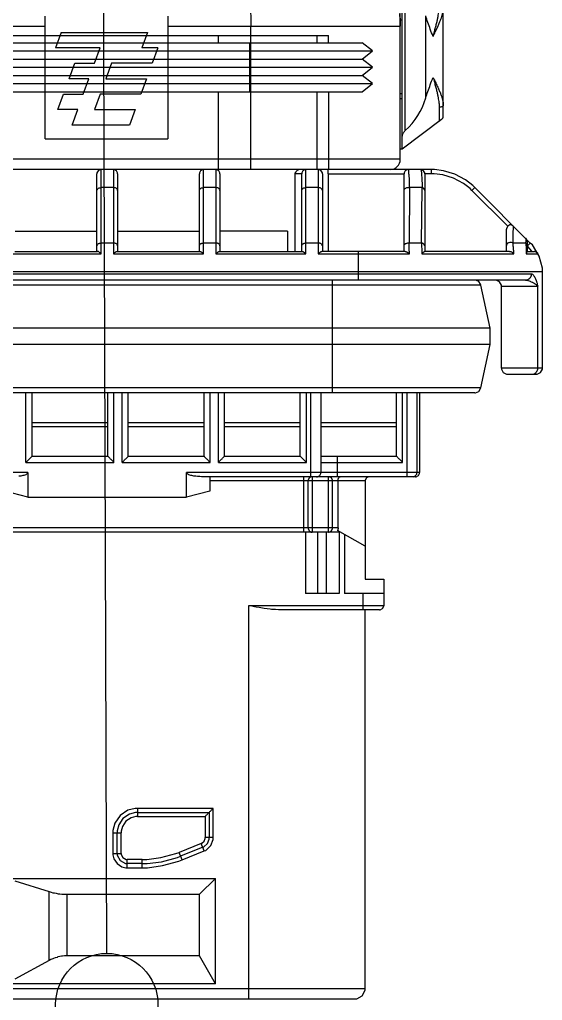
# Model space of a CAD drawing. Extents: x 69 to 1887, y 24 to 936.
# Drawn here: x 733.17 to 758.71, y 189.88 to 237.79 of the extents above; entities that cross this region are included whole.
import ezdxf

# ---------------------------------------------------------------- set-up
doc = ezdxf.new("R2010")
doc.units = 0
doc.layers.get('0').update_dxf_attribs({"linetype": 'CONTINUOUS'})
doc.layers.add('C00-00-00-BLACK', color=7, linetype='CONTINUOUS')

# ---------------------------------------------------------------- blocks, each defined once
blk = doc.blocks.new('418104880')
at = {"layer": 'C00-00-00-BLACK', "color": 7}
for points in [[(-11.802, 8.632), (-12.062, 8.492)], [(-11.712, 8.632), (-11.802, 8.632)], [(12.798, 8.632), (-11.712, 8.632)], [(-6.512, -10.568), (-6.512, 8.632)], [(-12.062, 8.492), (-12.212, 8.222)], [(-12.212, 8.222), (-12.212, 8.132)], [(12.998, 8.132), (-12.212, 8.132)], [(-12.212, 8.132), (-12.212, -10.368)], [(-4.892, 7.912), (-4.892, 2.752)], [(-4.892, 7.912), (-4.112, 6.532)], [(-4.892, 7.912), (5.788, 7.912)], [(3.228, 6.772), (4.918, 7.682)], [(3.058, 6.682), (3.148, 6.722)], [(3.148, 6.722), (3.228, 6.772)], [(3.228, 6.772), (3.228, 3.402)], [(-4.112, 6.532), (-4.112, 3.532)], [(-4.112, 6.532), (2.358, 6.532)], [(2.358, 6.532), (2.358, 3.532)], [(2.358, 6.532), (2.398, 6.532)], [(2.398, 6.532), (2.488, 6.542)], [(2.488, 6.542), (2.588, 6.552)], [(2.588, 6.552), (2.628, 6.552)], [(2.628, 6.552), (2.718, 6.572)], [(2.718, 6.572), (2.808, 6.592)], [(2.808, 6.592), (2.848, 6.612)], [(2.848, 6.612), (2.938, 6.642)], [(2.938, 6.642), (3.018, 6.672)], [(3.018, 6.672), (3.058, 6.682)], [(-4.112, 3.532), (-4.892, 2.752)], [(2.358, 3.532), (-4.112, 3.532)], [(2.448, 3.532), (2.358, 3.532)], [(2.538, 3.522), (2.448, 3.532)], [(2.618, 3.522), (2.538, 3.522)], [(2.708, 3.512), (2.618, 3.522)], [(2.798, 3.502), (2.708, 3.512)], [(2.888, 3.482), (2.798, 3.502)], [(2.798, 3.502), (2.798, 3.502)], [(2.968, 3.462), (2.888, 3.482)], [(3.058, 3.452), (2.968, 3.462)], [(3.138, 3.422), (3.058, 3.452)], [(3.228, 3.402), (3.138, 3.422)], [(4.918, 2.882), (3.228, 3.402)], [(5.788, 2.752), (-4.892, 2.752)], [(-2.302, 2.132), (-3.102, 1.912)], [(-2.262, 1.942), (-3.032, 1.732)], [(-1.562, 2.232), (-2.302, 2.132)], [(-1.552, 2.032), (-2.262, 1.942)], [(-1.312, 2.232), (-1.562, 2.232)], [(-1.312, 2.032), (-1.552, 2.032)], [(-1.312, 2.232), (-1.312, 1.832)], [(-0.582, 2.232), (-1.312, 2.232)], [(-1.312, 2.032), (-0.582, 2.032)], [(-0.582, 2.232), (-0.582, 1.832)], [(-0.512, 2.232), (-0.582, 2.232)], [(-0.492, 2.032), (-0.582, 2.032)], [(-0.312, 2.182), (-0.512, 2.232)], [(-0.232, 1.882), (-0.492, 2.032)], [(-0.092, 2.032), (-0.312, 2.182)], [(0.068, 1.802), (-0.092, 2.032)], [(-3.262, 1.852), (-4.342, 1.412)], [(-4.272, 1.232), (-3.182, 1.672)], [(-4.192, 1.042), (-3.112, 1.482)], [(-3.102, 1.912), (-3.262, 1.852)], [(-3.262, 1.852), (-3.112, 1.482)], [(-3.032, 1.732), (-3.182, 1.662)], [(-2.962, 1.542), (-3.112, 1.482)], [(-2.222, 1.742), (-2.962, 1.542)], [(-1.542, 1.832), (-2.222, 1.742)], [(-1.312, 1.832), (-1.542, 1.832)], [(-1.312, 1.832), (-0.582, 1.832)], [(-1.312, 1.832), (-1.312, 1.832)], [(-0.532, 1.832), (-0.582, 1.832)], [(-0.372, 1.742), (-0.532, 1.832)], [(-0.282, 1.582), (-0.372, 1.742)], [(-0.282, 1.532), (-0.282, 1.582)], [(-0.282, 1.532), (-0.282, 0.532)], [(0.118, 1.532), (-0.282, 1.532)], [(-0.082, 1.622), (-0.232, 1.882)], [(-0.082, 1.532), (-0.082, 1.622)], [(-0.082, 1.532), (-0.082, 0.532)], [(0.118, 1.602), (0.068, 1.802)], [(0.118, 1.532), (0.118, 1.602)], [(0.118, 0.532), (0.118, 1.532)], [(-4.662, 1.152), (-4.782, 0.862)], [(-4.412, 1.392), (-4.662, 1.152)], [(-4.502, 1.042), (-4.582, 0.832)], [(-4.322, 1.212), (-4.502, 1.042)], [(-4.342, 1.412), (-4.412, 1.392)], [(-4.342, 1.412), (-4.192, 1.042)], [(-4.222, 1.032), (-4.332, 0.932)], [(-4.272, 1.232), (-4.322, 1.212)], [(-4.192, 1.042), (-4.222, 1.032)], [(-4.192, 1.042), (-4.192, 1.042)], [(-4.782, 0.862), (-4.782, 0.762)], [(-4.782, 0.762), (-4.782, -0.668)], [(-4.782, 0.762), (-4.382, 0.762)], [(-4.582, 0.832), (-4.582, 0.762)], [(-4.582, -0.468), (-4.582, 0.762)], [(-4.332, 0.932), (-4.382, 0.812)], [(-4.382, 0.812), (-4.382, 0.762)], [(-4.382, -0.268), (-4.382, 0.762)], [(0.118, 0.532), (-0.282, 0.532)], [(-0.282, 0.452), (-0.282, 0.532)], [(-0.082, 0.432), (-0.082, 0.532)], [(0.118, 0.412), (0.118, 0.532)], [(-0.512, -0.038), (-0.342, 0.222)], [(-0.372, -0.178), (-0.162, 0.142)], [(-0.342, 0.222), (-0.282, 0.452)], [(-0.232, -0.318), (0.028, 0.062)], [(-0.162, 0.142), (-0.082, 0.432)], [(0.028, 0.062), (0.118, 0.412)], [(-4.582, -0.468), (-4.602, -0.488)], [(-4.562, -0.448), (-4.582, -0.468)], [(-1.082, -0.468), (-4.582, -0.468)], [(-4.542, -0.428), (-4.562, -0.448)], [(-4.522, -0.408), (-4.542, -0.428)], [(-4.502, -0.388), (-4.522, -0.408)], [(-4.482, -0.368), (-4.502, -0.388)], [(-4.462, -0.348), (-4.482, -0.368)], [(-4.442, -0.328), (-4.462, -0.348)], [(-4.422, -0.308), (-4.442, -0.328)], [(-4.402, -0.288), (-4.422, -0.308)], [(-4.382, -0.268), (-4.402, -0.288)], [(-1.082, -0.268), (-4.382, -0.268)], [(-1.082, -0.668), (-1.082, -0.268)], [(-1.082, -0.268), (-1.002, -0.268)], [(-1.082, -0.468), (-1.082, -0.468)], [(-1.082, -0.468), (-0.982, -0.468)], [(-1.002, -0.268), (-0.772, -0.208)], [(-0.982, -0.468), (-0.692, -0.388)], [(-0.772, -0.208), (-0.512, -0.038)], [(-0.692, -0.388), (-0.372, -0.178)], [(-0.612, -0.578), (-0.232, -0.318)], [(-4.762, -0.648), (-4.782, -0.668)], [(-4.782, -0.668), (-1.082, -0.668)], [(-4.742, -0.628), (-4.762, -0.648)], [(-4.722, -0.608), (-4.742, -0.628)], [(-4.702, -0.588), (-4.722, -0.608)], [(-4.682, -0.568), (-4.702, -0.588)], [(-4.662, -0.548), (-4.682, -0.568)], [(-4.642, -0.528), (-4.662, -0.548)], [(-4.622, -0.508), (-4.642, -0.528)], [(-4.602, -0.488), (-4.622, -0.508)], [(-1.082, -0.668), (-1.082, -0.668)], [(-1.082, -0.668), (-0.962, -0.668)], [(-0.962, -0.668), (-0.612, -0.578)], [(-13.052, -10.428), (-13.112, -10.538)], [(-13.112, -10.538), (-13.112, -10.568)], [(-12.942, -10.368), (-13.052, -10.428)], [(-12.912, -10.368), (-12.942, -10.368)], [(-12.912, -10.368), (-8.002, -10.368)], [(-12.112, -10.368), (-12.112, -11.168)], [(-8.002, -10.368), (-7.972, -10.368)], [(-7.972, -10.368), (-7.822, -10.378)], [(-7.822, -10.378), (-7.782, -10.378)], [(-7.782, -10.378), (-7.632, -10.388)], [(-7.632, -10.388), (-7.562, -10.398)], [(-7.562, -10.398), (-7.412, -10.418)], [(-7.412, -10.418), (-7.262, -10.438)], [(-7.262, -10.438), (-7.182, -10.448)], [(-7.182, -10.448), (-7.032, -10.478)], [(-7.032, -10.478), (-6.882, -10.498)], [(-6.882, -10.498), (-6.802, -10.518)], [(-6.802, -10.518), (-6.662, -10.538)], [(-6.662, -10.538), (-6.512, -10.568)], [(-13.112, -10.568), (-6.512, -10.568)], [(-13.112, -11.868), (-13.112, -10.568)], [(-13.112, -11.168), (-11.202, -11.168)], [(-11.202, -14.048), (-11.202, -11.168)], [(-10.932, -14.168), (-10.932, -11.168)], [(-10.932, -11.168), (-9.282, -11.168)], [(-10.322, -11.168), (-10.322, -14.168)], [(-9.892, -11.168), (-9.892, -14.168)], [(-9.282, -14.168), (-9.282, -11.168)], [(-12.212, -11.868), (-13.112, -11.868)], [(-12.212, -16.671), (-12.212, -11.868)], [(-12.212, -13.468), (-10.852, -14.248)], [(-10.992, -14.168), (14.648, -14.168)], [(-10.882, -14.318), (-10.872, -14.308)], [(-10.882, -14.328), (-10.882, -14.318)], [(-10.882, -14.338), (-10.882, -14.328)], [(-10.882, -14.358), (-10.882, -14.338)], [(-10.882, -14.368), (-10.882, -14.358)], [(-10.882, -14.368), (12.398, -14.368)], [(-10.882, -14.368), (-10.882, -16.671)], [(-10.872, -14.288), (-10.862, -14.278)], [(-10.872, -14.298), (-10.872, -14.288)], [(-10.872, -14.308), (-10.872, -14.298)], [(-10.862, -14.258), (-10.852, -14.248)], [(-10.862, -14.278), (-10.862, -14.258)], [(-10.552, -14.228), (-10.612, -14.338)], [(-10.612, -14.338), (-10.612, -14.368)], [(-10.612, -14.368), (-10.612, -16.671)], [(-10.442, -14.168), (-10.552, -14.228)], [(-10.412, -14.168), (-10.442, -14.168)], [(-10.412, -14.168), (-10.412, -16.87)], [(-9.612, -16.87), (-9.612, -14.168)], [(-9.572, -14.168), (-9.612, -14.168)], [(-9.462, -14.228), (-9.572, -14.168)], [(-9.412, -14.338), (-9.462, -14.228)], [(-9.412, -14.368), (-9.412, -14.338)], [(-9.412, -14.368), (-9.412, -16.671)], [(-9.412, -14.368), (-9.412, -14.368)], [(-9.212, -14.168), (-9.212, -16.87)], [(-4.612, -16.171), (-3.482, -15.87)], [(-4.612, -16.87), (-4.612, -16.171)], [(-3.482, -15.87), (-3.482, -17.07)], [(4.278, -15.87), (-3.482, -15.87)], [(4.278, -15.87), (5.398, -16.171)], [(4.278, -17.07), (4.278, -15.87)], [(-12.272, -16.812), (-12.202, -16.706)], [(-12.212, -16.671), (-4.612, -16.671)], [(-12.202, -16.706), (-12.202, -16.671)], [(-10.892, -16.761), (-10.902, -16.785)], [(-10.882, -16.705), (-10.892, -16.725)], [(-10.892, -16.725), (-10.892, -16.751)], [(-10.892, -16.751), (-10.892, -16.761)], [(-10.882, -16.671), (-10.882, -16.68)], [(-10.882, -16.68), (-10.882, -16.705)], [(-10.612, -16.671), (-10.612, -16.706)], [(-10.612, -16.706), (-10.552, -16.812)], [(-9.462, -16.812), (-9.412, -16.706)], [(-9.412, -16.706), (-9.412, -16.671)], [(-14.802, -16.929), (-14.862, -17.034)], [(-14.862, -17.034), (-14.862, -17.07)], [(-14.862, -17.07), (-3.482, -17.07)], [(-14.862, -20.972), (-14.862, -17.07)], [(-14.692, -16.87), (-14.802, -16.929)], [(-14.722, -17.01), (-14.732, -17.039)], [(-14.732, -17.039), (-14.732, -17.07)], [(-14.732, -20.972), (-14.732, -17.07)], [(-14.702, -16.965), (-14.722, -16.994)], [(-14.722, -16.994), (-14.722, -17.01)], [(-14.682, -16.942), (-14.702, -16.965)], [(-14.662, -16.87), (-14.692, -16.87)], [(-14.652, -16.909), (-14.682, -16.93)], [(-14.682, -16.93), (-14.682, -16.942)], [(-14.662, -16.87), (-4.232, -16.87)], [(-14.632, -16.892), (-14.652, -16.909)], [(-14.612, -16.884), (-14.632, -16.892)], [(-14.582, -16.875), (-14.612, -16.884)], [(-14.552, -16.87), (-14.582, -16.875)], [(-14.542, -16.87), (-14.552, -16.87)], [(-14.242, -20.972), (-14.242, -16.87)], [(-12.412, -16.87), (-12.372, -16.87)], [(-12.372, -16.87), (-12.272, -16.812)], [(-10.962, -16.867), (-10.982, -16.87)], [(-10.942, -16.856), (-10.962, -16.867)], [(-10.932, -16.839), (-10.942, -16.856)], [(-10.922, -16.82), (-10.932, -16.839)], [(-10.912, -16.816), (-10.922, -16.82)], [(-10.902, -16.794), (-10.912, -16.816)], [(-10.902, -16.785), (-10.902, -16.794)], [(-10.832, -17.871), (-10.832, -16.87)], [(-10.552, -16.812), (-10.442, -16.87)], [(-10.442, -16.87), (-10.412, -16.87)], [(-9.982, -16.929), (-10.032, -17.034)], [(-10.032, -17.034), (-10.032, -17.07)], [(-10.032, -20.972), (-10.032, -17.07)], [(-9.872, -16.87), (-9.982, -16.929)], [(-9.832, -16.87), (-9.872, -16.87)], [(-9.612, -16.87), (-9.572, -16.87)], [(-9.572, -16.87), (-9.462, -16.812)], [(-9.532, -20.972), (-9.532, -16.87)], [(-4.232, -16.87), (-4.212, -16.87)], [(-4.212, -16.87), (-4.132, -16.873)], [(-4.132, -16.873), (-4.112, -16.873)], [(-4.112, -16.873), (-4.032, -16.878)], [(-4.032, -16.878), (-4.012, -16.879)], [(-4.012, -16.879), (-3.932, -16.888)], [(-3.932, -16.888), (-3.912, -16.889)], [(-3.912, -16.889), (-3.832, -16.902)], [(-3.832, -16.902), (-3.782, -16.911)], [(-3.782, -16.911), (-3.732, -16.921)], [(-3.732, -16.921), (-3.682, -16.934)], [(-3.682, -16.934), (-3.642, -16.95)], [(-3.642, -16.95), (-3.592, -16.969)], [(-3.592, -16.969), (-3.572, -16.979)], [(-3.572, -16.979), (-3.542, -16.992)], [(-3.542, -16.992), (-3.532, -17.006)], [(-3.532, -17.006), (-3.512, -17.024)], [(-3.512, -17.024), (-3.492, -17.046)], [(-3.492, -17.046), (-3.482, -17.07)], [(4.278, -17.046), (4.298, -17.024)], [(4.278, -17.07), (4.278, -17.046)], [(4.278, -17.07), (11.498, -17.07)], [(4.298, -17.024), (4.308, -17.006)], [(4.308, -17.006), (4.338, -16.992)], [(4.338, -16.992), (4.358, -16.979)], [(4.358, -16.979), (4.378, -16.969)], [(4.378, -16.969), (4.428, -16.95)], [(4.428, -16.95), (4.478, -16.934)], [(4.478, -16.934), (4.518, -16.921)], [(4.518, -16.921), (4.568, -16.911)], [(4.568, -16.911), (4.618, -16.902)], [(4.618, -16.902), (4.638, -16.898)], [(4.638, -16.898), (4.718, -16.888)], [(-14.032, -17.57), (-14.032, -20.972)], [(-10.032, -17.57), (-14.032, -17.57)], [(-14.032, -17.57), (-14.002, -17.6)], [(-14.002, -17.6), (-13.972, -17.631)], [(-13.972, -17.631), (-13.942, -17.661)], [(-13.942, -17.661), (-13.912, -17.691)], [(-13.912, -17.691), (-13.882, -17.722)], [(-13.882, -17.722), (-13.852, -17.749)], [(-9.332, -17.57), (-9.332, -20.972)], [(-5.032, -17.57), (-9.332, -17.57)], [(-9.302, -17.6), (-9.332, -17.57)], [(-9.272, -17.631), (-9.302, -17.6)], [(-9.242, -17.661), (-9.272, -17.631)], [(-9.212, -17.691), (-9.242, -17.661)], [(-9.182, -17.722), (-9.212, -17.691)], [(-9.152, -17.749), (-9.182, -17.722)], [(-5.182, -17.722), (-5.212, -17.749)], [(-5.152, -17.691), (-5.182, -17.722)], [(-5.122, -17.661), (-5.152, -17.691)], [(-5.092, -17.631), (-5.122, -17.661)], [(-5.062, -17.6), (-5.092, -17.631)], [(-5.032, -17.57), (-5.062, -17.6)], [(-5.032, -17.57), (-5.032, -20.972)], [(-4.632, -17.57), (-4.632, -20.972)], [(-0.332, -17.57), (-4.632, -17.57)], [(-4.602, -17.6), (-4.632, -17.57)], [(-4.572, -17.631), (-4.602, -17.6)], [(-4.542, -17.661), (-4.572, -17.631)], [(-4.512, -17.691), (-4.542, -17.661)], [(-4.482, -17.722), (-4.512, -17.691)], [(-4.452, -17.749), (-4.482, -17.722)], [(-0.482, -17.722), (-0.512, -17.749)], [(-0.452, -17.691), (-0.482, -17.722)], [(-0.422, -17.661), (-0.452, -17.691)], [(-0.392, -17.631), (-0.422, -17.661)], [(-0.362, -17.6), (-0.392, -17.631)], [(-0.332, -17.57), (-0.362, -17.6)], [(-0.332, -17.57), (-0.332, -20.972)], [(4.368, -17.57), (0.068, -17.57)], [(0.068, -17.57), (0.068, -20.972)], [(0.098, -17.6), (0.068, -17.57)], [(0.128, -17.631), (0.098, -17.6)], [(0.158, -17.661), (0.128, -17.631)], [(0.188, -17.691), (0.158, -17.661)], [(0.218, -17.722), (0.188, -17.691)], [(0.248, -17.749), (0.218, -17.722)], [(4.218, -17.722), (4.188, -17.749)], [(4.248, -17.691), (4.218, -17.722)], [(4.278, -17.661), (4.248, -17.691)], [(4.308, -17.631), (4.278, -17.661)], [(4.338, -17.6), (4.308, -17.631)], [(4.368, -17.57), (4.338, -17.6)], [(4.368, -17.57), (4.368, -20.972)], [(-13.852, -17.749), (-13.822, -17.781)], [(-13.822, -17.781), (-13.792, -17.81)], [(-13.792, -17.81), (-13.762, -17.841)], [(-13.762, -17.841), (-13.732, -17.871)], [(-13.732, -17.871), (-13.732, -20.972)], [(-10.032, -17.871), (-13.732, -17.871)], [(-9.122, -17.781), (-9.152, -17.749)], [(-9.092, -17.81), (-9.122, -17.781)], [(-9.062, -17.841), (-9.092, -17.81)], [(-9.032, -17.871), (-9.062, -17.841)], [(-9.032, -17.871), (-9.032, -20.972)], [(-5.332, -17.871), (-9.032, -17.871)], [(-5.302, -17.841), (-5.332, -17.871)], [(-5.332, -17.871), (-5.332, -20.972)], [(-5.272, -17.81), (-5.302, -17.841)], [(-5.242, -17.781), (-5.272, -17.81)], [(-5.212, -17.749), (-5.242, -17.781)], [(-4.422, -17.781), (-4.452, -17.749)], [(-4.392, -17.81), (-4.422, -17.781)], [(-4.362, -17.841), (-4.392, -17.81)], [(-4.332, -17.871), (-4.362, -17.841)], [(-4.332, -17.871), (-4.332, -20.972)], [(-0.632, -17.871), (-4.332, -17.871)], [(-0.602, -17.841), (-0.632, -17.871)], [(-0.632, -17.871), (-0.632, -20.972)], [(-0.572, -17.81), (-0.602, -17.841)], [(-0.542, -17.781), (-0.572, -17.81)], [(-0.512, -17.749), (-0.542, -17.781)], [(0.278, -17.781), (0.248, -17.749)], [(0.308, -17.81), (0.278, -17.781)], [(0.338, -17.841), (0.308, -17.81)], [(0.368, -17.871), (0.338, -17.841)], [(4.068, -17.871), (0.368, -17.871)], [(0.368, -17.871), (0.368, -20.972)], [(4.098, -17.841), (4.068, -17.871)], [(4.068, -17.871), (4.068, -20.972)], [(4.128, -17.81), (4.098, -17.841)], [(4.158, -17.781), (4.128, -17.81)], [(4.188, -17.749), (4.158, -17.781)], [(-10.032, -19.322), (-13.732, -19.322)], [(-10.032, -19.52), (-13.732, -19.52)], [(-5.332, -19.322), (-9.032, -19.322)], [(-5.332, -19.52), (-9.032, -19.52)], [(-0.632, -19.322), (-4.332, -19.322)], [(-0.632, -19.52), (-4.332, -19.52)], [(4.068, -19.322), (0.368, -19.322)], [(4.068, -19.52), (0.368, -19.52)], [(-17.752, -21.037), (-17.842, -21.174)], [(-17.602, -20.972), (-17.752, -21.037)], [(-17.562, -20.972), (-17.602, -20.972)], [(-17.562, -20.972), (18.348, -20.972)], [(-10.612, -20.972), (-10.612, -26.471)], [(-17.852, -21.208), (-18.312, -23.321)], [(-17.842, -21.174), (-17.852, -21.208)], [(-17.852, -21.208), (18.638, -21.208)], [(-20.772, -21.959), (-20.862, -22.118)], [(-20.612, -21.872), (-20.772, -21.959)], [(-20.562, -21.872), (-20.612, -21.872)], [(-20.592, -22.015), (-20.612, -22.056)], [(-20.562, -21.976), (-20.592, -22.015)], [(-20.562, -21.87), (-19.162, -21.87)], [(-20.562, -21.87), (-20.562, -21.872)], [(-20.552, -21.96), (-20.562, -21.976)], [(-20.512, -21.929), (-20.552, -21.96)], [(-20.462, -21.898), (-20.512, -21.921)], [(-20.512, -21.921), (-20.512, -21.929)], [(-20.412, -21.881), (-20.462, -21.892)], [(-20.462, -21.892), (-20.462, -21.898)], [(-20.402, -21.877), (-20.412, -21.881)], [(-20.352, -21.872), (-20.402, -21.877)], [(-20.342, -21.87), (-20.352, -21.872)], [(-19.102, -21.872), (-19.162, -21.872)], [(-18.952, -21.959), (-19.102, -21.872)], [(-18.862, -22.118), (-18.952, -21.959)], [(-20.862, -22.118), (-20.862, -22.172)], [(-20.862, -22.172), (-18.862, -22.172)], [(-20.862, -22.172), (-20.862, -26.871)], [(-20.632, -22.124), (-20.642, -22.172)], [(-20.642, -22.172), (-20.642, -26.171)], [(-20.622, -22.078), (-20.632, -22.124)], [(-20.612, -22.056), (-20.622, -22.078)], [(-18.862, -22.172), (-18.862, -22.118)], [(-18.862, -22.172), (-18.862, -26.171)], [(-18.312, -23.321), (-18.312, -24.12)], [(-18.312, -23.321), (19.098, -23.321)], [(-18.312, -24.12), (-17.852, -26.235)], [(-18.312, -24.12), (19.098, -24.12)], [(-18.862, -26.171), (-20.642, -26.171)], [(-20.622, -26.19), (-20.642, -26.171)], [(-20.632, -26.202), (-20.642, -26.171)], [(-20.622, -26.232), (-20.632, -26.202)], [(-20.602, -26.207), (-20.622, -26.19)], [(-20.612, -26.263), (-20.622, -26.232)], [(-20.602, -26.293), (-20.612, -26.263)], [(-20.602, -26.21), (-20.602, -26.207)], [(-20.592, -26.226), (-20.602, -26.21)], [(-20.602, -26.323), (-20.602, -26.293)], [(-20.602, -26.327), (-20.602, -26.323)], [(-20.592, -26.355), (-20.602, -26.327)], [(-20.572, -26.241), (-20.592, -26.226)], [(-20.562, -26.246), (-20.572, -26.241)], [(-20.552, -26.262), (-20.562, -26.246)], [(-20.532, -26.275), (-20.552, -26.262)], [(-20.512, -26.285), (-20.532, -26.275)], [(-20.492, -26.296), (-20.512, -26.285)], [(-20.472, -26.31), (-20.492, -26.296)], [(-20.462, -26.321), (-20.472, -26.31)], [(-20.422, -26.344), (-20.462, -26.321)], [(-20.382, -26.366), (-20.422, -26.344)], [(-18.862, -26.171), (-18.862, -26.224)], [(-18.862, -26.224), (-18.772, -26.382)], [(-17.852, -26.235), (18.638, -26.235)], [(-17.852, -26.235), (-17.842, -26.269)], [(-17.842, -26.269), (-17.752, -26.404)], [(-20.582, -26.385), (-20.592, -26.355)], [(-20.572, -26.416), (-20.582, -26.385)], [(-20.562, -26.446), (-20.572, -26.416)], [(-20.552, -26.471), (-20.562, -26.446)], [(-20.552, -26.471), (-20.552, -26.479)], [(-20.552, -26.479), (-20.542, -26.517)], [(-20.542, -26.517), (-20.522, -26.554)], [(-20.522, -26.554), (-20.512, -26.591)], [(-20.512, -26.591), (-20.502, -26.606)], [(-20.502, -26.606), (-20.482, -26.642)], [(-20.482, -26.642), (-20.472, -26.653)], [(-20.472, -26.653), (-20.452, -26.684)], [(-20.452, -26.684), (-20.452, -26.691)], [(-20.452, -26.691), (-20.422, -26.722)], [(-20.422, -26.722), (-20.422, -26.723)], [(-20.422, -26.723), (-20.392, -26.75)], [(-20.392, -26.75), (-20.362, -26.765)], [(-20.362, -26.374), (-20.382, -26.366)], [(-20.322, -26.391), (-20.362, -26.374)], [(-20.362, -26.765), (-20.322, -26.772)], [(-20.282, -26.41), (-20.322, -26.391)], [(-20.322, -26.746), (-20.312, -26.7)], [(-20.322, -26.772), (-20.322, -26.746)], [(-20.322, -26.772), (21.108, -26.772)], [(-20.312, -26.7), (-20.302, -26.656)], [(-20.302, -26.656), (-20.292, -26.635)], [(-20.292, -26.635), (-20.272, -26.596)], [(-20.262, -26.42), (-20.282, -26.41)], [(-20.272, -26.596), (-20.242, -26.56)], [(-20.222, -26.436), (-20.262, -26.42)], [(-20.242, -26.56), (-20.232, -26.552)], [(-20.232, -26.552), (-20.202, -26.522)], [(-20.172, -26.45), (-20.222, -26.436)], [(-20.202, -26.522), (-20.192, -26.517)], [(-20.192, -26.517), (-20.152, -26.494)], [(-20.152, -26.456), (-20.172, -26.45)], [(-20.112, -26.465), (-20.152, -26.456)], [(-20.152, -26.494), (-20.142, -26.489)], [(-20.142, -26.489), (-20.102, -26.478)], [(-20.062, -26.471), (-20.112, -26.465)], [(-20.102, -26.478), (-20.082, -26.477)], [(-20.082, -26.477), (-20.042, -26.471)], [(-20.042, -26.471), (-20.062, -26.471)], [(-20.042, -26.471), (20.828, -26.471)], [(-18.772, -26.382), (-18.612, -26.471)], [(-18.612, -26.471), (-18.562, -26.471)], [(-17.752, -26.404), (-17.602, -26.471)], [(-17.602, -26.471), (-17.562, -26.471)], [(-11.862, -27.873), (-11.862, -26.471)], [(-20.862, -26.871), (21.648, -26.871)], [(-20.862, -26.871), (-20.862, -27.062)], [(-20.862, -27.062), (-20.702, -27.636)], [(-20.702, -27.636), (-20.372, -28.192)], [(-20.072, -27.76), (-20.652, -27.76)], [(-20.652, -27.76), (-20.642, -27.777)], [(-20.642, -27.777), (-20.512, -27.871)], [(-20.082, -27.781), (-20.092, -27.79)], [(-20.092, -27.79), (-20.092, -27.797)], [(-20.072, -27.76), (-20.082, -27.764)], [(-20.082, -27.764), (-20.082, -27.772)], [(-20.082, -27.772), (-20.082, -27.781)], [(-20.072, -27.814), (-20.072, -27.76)], [(-14.972, -27.76), (-19.462, -27.76)], [(-19.452, -27.78), (-19.462, -27.76)], [(-19.462, -27.76), (-19.462, -27.797)], [(-19.432, -27.797), (-19.452, -27.78)], [(-14.992, -27.78), (-15.002, -27.791)], [(-14.982, -27.767), (-14.992, -27.78)], [(-14.972, -27.76), (-14.982, -27.767)], [(-14.972, -27.814), (-14.972, -27.76)], [(-9.912, -27.76), (-14.362, -27.76)], [(-14.342, -27.777), (-14.362, -27.76)], [(-14.362, -27.76), (-14.362, -27.798)], [(-14.322, -27.792), (-14.342, -27.777)], [(-9.942, -27.79), (-9.952, -27.804)], [(-9.922, -27.776), (-9.942, -27.79)], [(-9.912, -27.76), (-9.922, -27.776)], [(-9.912, -31.872), (-9.912, -27.76)], [(-9.912, -27.76), (-9.912, -27.76)], [(-4.902, -27.76), (-9.302, -27.76)], [(-9.302, -27.76), (-9.302, -31.872)], [(-9.292, -27.776), (-9.302, -27.76)], [(-9.272, -27.79), (-9.292, -27.776)], [(-9.262, -27.801), (-9.272, -27.79)], [(-4.942, -27.79), (-4.952, -27.804)], [(-4.922, -27.776), (-4.942, -27.79)], [(-4.912, -27.76), (-4.922, -27.776)], [(-4.902, -27.76), (-4.912, -27.76)], [(-4.902, -31.872), (-4.902, -27.76)], [(0.088, -27.76), (-4.312, -27.76)], [(-4.312, -27.76), (-4.312, -31.872)], [(-4.292, -27.776), (-4.312, -27.76)], [(-4.272, -27.79), (-4.292, -27.776)], [(-4.262, -27.801), (-4.272, -27.79)], [(0.058, -27.79), (0.048, -27.804)], [(0.078, -27.776), (0.058, -27.79)], [(0.088, -27.76), (0.078, -27.776)], [(0.088, -31.872), (0.088, -27.76)], [(5.098, -27.76), (0.698, -27.76)], [(0.698, -27.76), (0.698, -31.872)], [(0.698, -27.76), (0.708, -27.776)], [(0.708, -27.776), (0.728, -27.79)], [(0.728, -27.79), (0.738, -27.804)], [(-20.512, -27.871), (-20.472, -27.871)], [(-20.112, -27.873), (-20.472, -27.873)], [(-20.372, -28.192), (-20.272, -28.285)], [(-20.352, -27.873), (-20.352, -27.871)], [(-20.352, -27.871), (-20.342, -27.895)], [(-20.342, -27.895), (-20.152, -28.123)], [(-20.132, -28.146), (-20.272, -28.286)], [(-20.152, -28.123), (-20.132, -28.145)], [(-20.132, -28.146), (-20.112, -28.168)], [(-20.102, -27.835), (-20.112, -27.843)], [(-20.112, -27.843), (-20.112, -27.852)], [(-20.112, -28.368), (-20.112, -27.852)], [(-20.112, -28.146), (-20.112, -28.161)], [(-20.112, -28.161), (-20.102, -28.176)], [(-20.092, -27.797), (-20.102, -27.806)], [(-20.102, -27.806), (-20.102, -27.816)], [(-20.102, -27.816), (-20.102, -27.817)], [(-20.102, -27.817), (-20.102, -27.825)], [(-20.102, -27.825), (-20.102, -27.835)], [(-20.102, -28.176), (-20.102, -28.19)], [(-20.102, -28.19), (-20.102, -28.208)], [(-20.102, -28.208), (-20.092, -28.221)], [(-20.092, -28.221), (-20.092, -28.221)], [(-20.092, -28.221), (-20.082, -28.237)], [(-20.082, -28.237), (-20.072, -28.249)], [(-20.072, -27.866), (-20.072, -27.814)], [(-20.072, -27.92), (-20.072, -27.866)], [(-20.062, -27.972), (-20.072, -27.92)], [(-20.072, -28.249), (-20.072, -28.263)], [(-20.072, -28.263), (-20.062, -28.275)], [(-20.062, -28.023), (-20.062, -27.972)], [(-20.062, -28.077), (-20.062, -28.023)], [(-20.062, -28.083), (-20.062, -28.077)], [(-20.062, -28.134), (-20.062, -28.083)], [(-20.052, -28.187), (-20.062, -28.134)], [(-20.052, -28.241), (-20.052, -28.187)], [(-20.042, -28.286), (-20.052, -28.241)], [(-19.462, -27.797), (-19.462, -27.85)], [(-19.462, -27.85), (-19.462, -27.902)], [(-19.462, -27.902), (-19.452, -27.954)], [(-19.452, -27.954), (-19.452, -28.007)], [(-19.452, -28.007), (-19.452, -28.059)], [(-19.452, -28.059), (-19.452, -28.077)], [(-19.452, -28.077), (-19.442, -28.129)], [(-19.442, -28.129), (-19.442, -28.181)], [(-19.442, -28.181), (-19.442, -28.235)], [(-19.442, -28.235), (-19.432, -28.286)], [(-19.412, -27.812), (-19.432, -27.797)], [(-19.392, -27.828), (-19.412, -27.812)], [(-19.382, -27.84), (-19.392, -27.828)], [(-19.352, -27.852), (-19.382, -27.84)], [(-19.332, -27.86), (-19.352, -27.852)], [(-19.322, -27.864), (-19.332, -27.86)], [(-19.302, -27.867), (-19.322, -27.864)], [(-19.282, -27.873), (-19.302, -27.867)], [(-19.262, -27.873), (-19.282, -27.873)], [(-19.262, -27.873), (-15.112, -27.873)], [(-19.142, -28.251), (-19.182, -28.282)], [(-19.122, -28.205), (-19.142, -28.243)], [(-19.142, -28.243), (-19.142, -28.251)], [(-19.112, -28.153), (-19.122, -28.196)], [(-19.122, -28.196), (-19.122, -28.205)], [(-19.112, -27.873), (-19.112, -28.967)], [(-19.112, -28.146), (-19.112, -28.153)], [(-15.112, -31.673), (-15.112, -27.873)], [(-15.112, -28.146), (-15.112, -28.146)], [(-15.112, -28.146), (-15.102, -28.168)], [(-15.092, -27.87), (-15.102, -27.871)], [(-15.102, -27.871), (-15.102, -27.873)], [(-15.102, -28.168), (-15.102, -28.171)], [(-15.102, -28.171), (-15.102, -28.193)], [(-15.102, -28.193), (-15.092, -28.199)], [(-15.082, -27.862), (-15.092, -27.87)], [(-15.092, -28.199), (-15.082, -28.218)], [(-15.072, -27.852), (-15.082, -27.862)], [(-15.082, -28.218), (-15.072, -28.235)], [(-15.062, -27.84), (-15.072, -27.852)], [(-15.072, -27.852), (-15.072, -27.852)], [(-15.072, -28.235), (-15.062, -28.243)], [(-15.052, -27.838), (-15.062, -27.84)], [(-15.062, -28.243), (-15.042, -28.255)], [(-15.042, -27.825), (-15.052, -27.838)], [(-15.032, -27.822), (-15.042, -27.825)], [(-15.042, -28.255), (-15.022, -28.266)], [(-15.022, -27.811), (-15.032, -27.822)], [(-15.012, -27.804), (-15.022, -27.811)], [(-15.022, -28.266), (-15.002, -28.273)], [(-15.002, -27.791), (-15.012, -27.804)], [(-14.972, -27.866), (-14.972, -27.814)], [(-14.972, -27.918), (-14.972, -27.866)], [(-14.972, -27.972), (-14.972, -27.918)], [(-14.972, -28.023), (-14.972, -27.972)], [(-14.962, -28.077), (-14.972, -28.023)], [(-14.962, -28.129), (-14.962, -28.077)], [(-14.962, -28.168), (-14.962, -28.129)], [(-14.962, -28.221), (-14.962, -28.168)], [(-14.962, -28.273), (-14.962, -28.221)], [(-14.362, -27.798), (-14.362, -27.852)], [(-14.362, -27.852), (-14.352, -27.904)], [(-14.352, -27.904), (-14.352, -27.918)], [(-14.352, -27.918), (-14.352, -27.972)], [(-14.352, -27.972), (-14.352, -28.023)], [(-14.352, -28.023), (-14.352, -28.077)], [(-14.352, -28.077), (-14.352, -28.129)], [(-14.352, -28.129), (-14.352, -28.181)], [(-14.352, -28.181), (-14.352, -28.235)], [(-14.352, -28.235), (-14.352, -28.286)], [(-14.312, -27.804), (-14.322, -27.792)], [(-14.292, -27.818), (-14.312, -27.804)], [(-14.272, -27.83), (-14.292, -27.818)], [(-14.262, -27.839), (-14.272, -27.83)], [(-14.242, -27.851), (-14.262, -27.839)], [(-14.212, -27.86), (-14.242, -27.851)], [(-14.202, -28.268), (-14.232, -28.279)], [(-14.202, -27.864), (-14.212, -27.86)], [(-14.182, -27.87), (-14.202, -27.864)], [(-14.182, -28.257), (-14.202, -28.268)], [(-14.162, -27.873), (-14.182, -27.87)], [(-14.182, -27.87), (-14.182, -27.87)], [(-14.152, -28.239), (-14.182, -28.257)], [(-14.162, -27.873), (-10.082, -27.873)], [(-14.132, -28.211), (-14.152, -28.235)], [(-14.152, -28.235), (-14.152, -28.239)], [(-14.112, -28.18), (-14.132, -28.208)], [(-14.132, -28.208), (-14.132, -28.211)], [(-14.112, -27.873), (-14.112, -31.673)], [(-14.112, -28.146), (-14.112, -28.176)], [(-14.112, -28.176), (-14.112, -28.18)], [(-10.402, -31.673), (-10.402, -27.873)], [(-10.112, -31.673), (-10.112, -27.873)], [(-10.112, -28.146), (-10.102, -28.172)], [(-10.102, -28.172), (-10.102, -28.174)], [(-10.102, -28.174), (-10.092, -28.199)], [(-10.092, -28.199), (-10.092, -28.203)], [(-10.092, -28.203), (-10.072, -28.223)], [(-10.062, -27.87), (-10.082, -27.873)], [(-10.072, -28.223), (-10.072, -28.228)], [(-10.072, -28.228), (-10.052, -28.244)], [(-10.042, -27.864), (-10.062, -27.87)], [(-10.052, -28.244), (-10.032, -28.255)], [(-10.032, -27.853), (-10.042, -27.864)], [(-10.022, -27.852), (-10.032, -27.853)], [(-10.032, -28.255), (-10.012, -28.266)], [(-10.002, -27.842), (-10.022, -27.852)], [(-10.012, -28.266), (-9.982, -28.275)], [(-9.982, -27.825), (-10.002, -27.839)], [(-10.002, -27.839), (-10.002, -27.842)], [(-9.972, -27.814), (-9.982, -27.825)], [(-9.952, -27.804), (-9.972, -27.814)], [(-9.262, -27.804), (-9.262, -27.801)], [(-9.242, -27.817), (-9.262, -27.804)], [(-9.222, -27.829), (-9.242, -27.817)], [(-9.202, -28.266), (-9.232, -28.275)], [(-9.212, -27.839), (-9.222, -27.829)], [(-9.192, -27.85), (-9.212, -27.839)], [(-9.182, -28.255), (-9.202, -28.266)], [(-9.192, -27.852), (-9.192, -27.85)], [(-9.172, -27.862), (-9.192, -27.852)], [(-9.172, -28.244), (-9.182, -28.255)], [(-9.172, -27.864), (-9.172, -27.862)], [(-9.152, -27.87), (-9.172, -27.864)], [(-9.142, -28.228), (-9.172, -28.244)], [(-9.132, -27.873), (-9.152, -27.87)], [(-9.122, -28.203), (-9.142, -28.223)], [(-9.142, -28.223), (-9.142, -28.228)], [(-5.082, -27.873), (-9.132, -27.873)], [(-9.112, -28.174), (-9.122, -28.199)], [(-9.122, -28.199), (-9.122, -28.203)], [(-9.112, -27.873), (-9.112, -31.673)], [(-9.112, -28.146), (-9.112, -28.172)], [(-9.112, -28.172), (-9.112, -28.174)], [(-8.762, -31.673), (-8.762, -27.873)], [(-8.402, -28.871), (-8.402, -27.873)], [(-5.102, -31.673), (-5.102, -27.873)], [(-5.102, -28.146), (-5.102, -28.172)], [(-5.102, -28.172), (-5.102, -28.174)], [(-5.102, -28.174), (-5.092, -28.199)], [(-5.092, -28.199), (-5.092, -28.203)], [(-5.092, -28.203), (-5.072, -28.223)], [(-5.062, -27.87), (-5.082, -27.873)], [(-5.072, -28.223), (-5.072, -28.228)], [(-5.072, -28.228), (-5.052, -28.244)], [(-5.042, -27.864), (-5.062, -27.87)], [(-5.052, -28.244), (-5.032, -28.255)], [(-5.032, -27.853), (-5.042, -27.864)], [(-5.022, -27.852), (-5.032, -27.853)], [(-5.032, -28.255), (-5.012, -28.266)], [(-5.012, -27.842), (-5.022, -27.852)], [(-5.002, -27.839), (-5.012, -27.842)], [(-5.012, -28.266), (-4.982, -28.275)], [(-4.982, -27.825), (-5.002, -27.839)], [(-4.972, -27.814), (-4.982, -27.825)], [(-4.952, -27.804), (-4.972, -27.814)], [(-4.262, -27.804), (-4.262, -27.801)], [(-4.242, -27.817), (-4.262, -27.804)], [(-4.222, -27.829), (-4.242, -27.817)], [(-4.202, -28.266), (-4.232, -28.275)], [(-4.212, -27.839), (-4.222, -27.829)], [(-4.192, -27.85), (-4.212, -27.839)], [(-4.182, -28.255), (-4.202, -28.266)], [(-4.192, -27.852), (-4.192, -27.85)], [(-4.172, -27.862), (-4.192, -27.852)], [(-4.162, -28.244), (-4.182, -28.255)], [(-4.172, -27.864), (-4.172, -27.862)], [(-4.152, -27.87), (-4.172, -27.864)], [(-4.142, -28.228), (-4.162, -28.244)], [(-4.132, -27.873), (-4.152, -27.87)], [(-4.122, -28.203), (-4.142, -28.223)], [(-4.142, -28.223), (-4.142, -28.228)], [(-0.082, -27.873), (-4.132, -27.873)], [(-4.112, -28.174), (-4.122, -28.199)], [(-4.122, -28.199), (-4.122, -28.203)], [(-4.112, -27.873), (-4.112, -31.673)], [(-4.112, -28.146), (-4.112, -28.172)], [(-4.112, -28.172), (-4.112, -28.174)], [(-0.102, -31.673), (-0.102, -27.873)], [(-0.102, -28.146), (-0.102, -28.172)], [(-0.102, -28.172), (-0.102, -28.174)], [(-0.102, -28.174), (-0.092, -28.199)], [(-0.092, -28.199), (-0.092, -28.203)], [(-0.092, -28.203), (-0.072, -28.223)], [(-0.062, -27.87), (-0.082, -27.873)], [(-0.072, -28.223), (-0.072, -28.228)], [(-0.072, -28.228), (-0.052, -28.244)], [(-0.042, -27.864), (-0.062, -27.87)], [(-0.052, -28.244), (-0.032, -28.255)], [(-0.022, -27.853), (-0.042, -27.864)], [(-0.032, -28.255), (-0.012, -28.266)], [(-0.002, -27.842), (-0.022, -27.852)], [(-0.022, -27.852), (-0.022, -27.853)], [(-0.012, -28.266), (0.018, -28.275)], [(0.018, -27.825), (-0.002, -27.839)], [(-0.002, -27.839), (-0.002, -27.842)], [(0.028, -27.814), (0.018, -27.825)], [(0.048, -27.804), (0.028, -27.814)], [(0.738, -27.804), (0.758, -27.814)], [(0.758, -27.814), (0.768, -27.825)], [(0.768, -27.825), (0.788, -27.839)], [(0.798, -28.266), (0.768, -28.275)], [(0.788, -27.839), (0.788, -27.842)], [(0.788, -27.842), (0.808, -27.852)], [(0.818, -28.255), (0.798, -28.266)], [(0.808, -27.852), (0.818, -27.853)], [(0.818, -27.853), (0.828, -27.864)], [(0.838, -28.244), (0.818, -28.255)], [(0.828, -27.864), (0.848, -27.87)], [(0.858, -28.228), (0.838, -28.244)], [(0.848, -27.87), (0.868, -27.873)], [(0.878, -28.203), (0.858, -28.223)], [(0.858, -28.223), (0.858, -28.228)], [(4.918, -27.873), (0.868, -27.873)], [(0.888, -28.174), (0.878, -28.199)], [(0.878, -28.199), (0.878, -28.203)], [(0.898, -28.146), (0.888, -28.172)], [(0.888, -28.172), (0.888, -28.174)], [(0.898, -27.873), (0.898, -31.673)], [(-20.272, -28.286), (-17.562, -30.994)], [(-20.112, -28.368), (-20.112, -28.368)], [(-20.112, -28.368), (-20.112, -28.403)], [(-20.112, -28.403), (-20.062, -28.5)], [(-20.062, -28.275), (-20.042, -28.286)], [(-20.062, -28.5), (-20.052, -28.508)], [(-20.052, -28.33), (-20.042, -28.309)], [(-20.052, -28.376), (-20.052, -28.33)], [(-20.052, -28.399), (-20.052, -28.376)], [(-20.052, -28.441), (-20.052, -28.399)], [(-20.052, -28.464), (-20.052, -28.441)], [(-20.052, -28.508), (-20.052, -28.464)], [(-20.042, -28.286), (-19.432, -28.286)], [(-20.042, -28.309), (-20.042, -28.286)], [(-19.432, -28.286), (-19.442, -28.368)], [(-19.442, -28.368), (-19.442, -28.451)], [(-19.442, -28.451), (-19.442, -28.533)], [(-19.442, -28.533), (-19.442, -28.615)], [(-19.442, -28.615), (-19.442, -28.698)], [(-19.442, -28.698), (-19.442, -28.781)], [(-19.402, -28.309), (-19.432, -28.286)], [(-19.392, -28.312), (-19.402, -28.309)], [(-19.342, -28.324), (-19.392, -28.312)], [(-19.332, -28.327), (-19.342, -28.324)], [(-19.292, -28.327), (-19.332, -28.327)], [(-19.282, -28.326), (-19.292, -28.327)], [(-19.232, -28.316), (-19.282, -28.326)], [(-19.222, -28.311), (-19.232, -28.316)], [(-19.182, -28.288), (-19.222, -28.311)], [(-19.182, -28.282), (-19.182, -28.288)], [(-15.002, -28.273), (-14.982, -28.281)], [(-14.982, -28.281), (-14.962, -28.286)], [(-14.962, -28.286), (-14.982, -30.994)], [(-14.962, -28.286), (-14.962, -28.273)], [(-14.962, -28.286), (-14.352, -28.286)], [(-14.372, -30.994), (-14.352, -28.286)], [(-14.322, -28.288), (-14.352, -28.286)], [(-14.292, -28.288), (-14.322, -28.288)], [(-14.262, -28.285), (-14.292, -28.288)], [(-14.232, -28.279), (-14.262, -28.285)], [(-9.982, -28.275), (-9.962, -28.281)], [(-9.962, -28.281), (-9.932, -28.285)], [(-9.932, -28.285), (-9.912, -28.286)], [(-9.912, -28.286), (-9.302, -28.286)], [(-9.282, -28.285), (-9.302, -28.286)], [(-9.252, -28.281), (-9.282, -28.285)], [(-9.232, -28.275), (-9.252, -28.281)], [(-4.982, -28.275), (-4.962, -28.281)], [(-4.962, -28.281), (-4.932, -28.285)], [(-4.932, -28.285), (-4.902, -28.286)], [(-4.902, -28.286), (-4.312, -28.286)], [(-4.282, -28.285), (-4.312, -28.286)], [(-4.252, -28.281), (-4.282, -28.285)], [(-4.232, -28.275), (-4.252, -28.281)], [(0.018, -28.275), (0.038, -28.281)], [(0.038, -28.281), (0.068, -28.285)], [(0.068, -28.285), (0.088, -28.286)], [(0.088, -28.286), (0.698, -28.286)], [(0.718, -28.285), (0.698, -28.286)], [(0.748, -28.281), (0.718, -28.285)], [(0.768, -28.275), (0.748, -28.281)], [(-19.442, -28.862), (-19.452, -28.944)], [(-19.452, -28.944), (-19.452, -29.027)], [(-19.452, -29.027), (-19.452, -29.11)], [(-19.452, -29.11), (-19.452, -29.109)], [(-19.452, -29.109), (-19.442, -29.117)], [(-19.442, -28.781), (-19.442, -28.862)], [(-19.442, -29.117), (-19.342, -29.167)], [(-19.342, -29.167), (-19.312, -29.167)], [(-19.312, -29.167), (-19.272, -29.167)], [(-19.272, -29.167), (-19.172, -29.109)], [(-19.172, -29.109), (-19.112, -29.001)], [(-17.422, -30.853), (-19.172, -29.11)], [(-19.112, -29.001), (-19.112, -28.967)], [(-8.402, -28.871), (-5.102, -28.871)], [(-0.102, -28.871), (-4.112, -28.871)], [(4.898, -28.871), (0.898, -28.871)], [(-17.422, -30.853), (-17.562, -30.994)], [(-17.562, -30.994), (-17.562, -30.993)], [(-17.562, -30.993), (-17.462, -31.096)], [(-17.462, -31.096), (-17.112, -31.368)], [(-17.422, -30.853), (-17.332, -30.949)], [(-17.332, -30.949), (-17.002, -31.201)], [(-15.112, -30.853), (-15.112, -30.856)], [(-15.112, -30.856), (-15.102, -30.878)], [(-15.102, -30.878), (-15.102, -30.897)], [(-15.102, -30.897), (-15.092, -30.905)], [(-15.092, -30.905), (-15.082, -30.921)], [(-15.082, -30.921), (-15.072, -30.937)], [(-15.072, -30.937), (-15.072, -30.946)], [(-15.072, -30.946), (-15.052, -30.959)], [(-15.052, -30.959), (-15.032, -30.969)], [(-15.032, -30.969), (-15.022, -30.978)], [(-15.022, -30.978), (-15.002, -30.987)], [(-15.002, -30.987), (-14.982, -30.994)], [(-14.982, -30.994), (-14.372, -30.994)], [(-14.982, -31.082), (-14.982, -30.994)], [(-14.982, -31.172), (-14.982, -31.082)], [(-14.372, -30.994), (-14.372, -31.03)], [(-14.342, -30.999), (-14.372, -30.994)], [(-14.372, -31.03), (-14.372, -31.119)], [(-14.372, -31.119), (-14.362, -31.208)], [(-14.302, -30.999), (-14.342, -30.999)], [(-14.282, -30.999), (-14.302, -30.999)], [(-14.242, -30.993), (-14.282, -30.999)], [(-14.212, -30.983), (-14.242, -30.993)], [(-14.192, -30.973), (-14.212, -30.983)], [(-14.162, -30.955), (-14.192, -30.973)], [(-14.152, -30.949), (-14.162, -30.955)], [(-14.132, -30.924), (-14.152, -30.949)], [(-14.112, -30.889), (-14.132, -30.919)], [(-14.132, -30.919), (-14.132, -30.924)], [(-14.112, -30.853), (-14.112, -30.853)], [(-14.112, -30.853), (-14.112, -30.888)], [(-14.112, -30.888), (-14.112, -30.889)], [(-10.112, -30.853), (-10.112, -30.853)], [(-10.112, -30.853), (-10.102, -30.88)], [(-10.102, -30.88), (-10.102, -30.881)], [(-10.102, -30.881), (-10.092, -30.907)], [(-10.092, -30.907), (-10.092, -30.909)], [(-10.092, -30.909), (-10.072, -30.931)], [(-10.072, -30.931), (-10.072, -30.934)], [(-10.072, -30.934), (-10.052, -30.953)], [(-10.052, -30.953), (-10.032, -30.962)], [(-10.032, -30.962), (-10.012, -30.975)], [(-10.012, -30.975), (-9.982, -30.983)], [(-9.982, -30.983), (-9.962, -30.988)], [(-9.962, -30.988), (-9.932, -30.993)], [(-9.932, -30.993), (-9.912, -30.994)], [(-9.912, -30.994), (-9.302, -30.994)], [(-9.282, -30.993), (-9.302, -30.994)], [(-9.252, -30.988), (-9.282, -30.993)], [(-9.232, -30.983), (-9.252, -30.988)], [(-9.202, -30.975), (-9.232, -30.983)], [(-9.182, -30.962), (-9.202, -30.975)], [(-9.172, -30.953), (-9.182, -30.962)], [(-9.142, -30.934), (-9.172, -30.953)], [(-9.122, -30.909), (-9.142, -30.931)], [(-9.142, -30.931), (-9.142, -30.934)], [(-9.112, -30.881), (-9.122, -30.907)], [(-9.122, -30.907), (-9.122, -30.909)], [(-9.112, -30.853), (-9.112, -30.853)], [(-9.112, -30.853), (-9.112, -30.88)], [(-9.112, -30.88), (-9.112, -30.881)], [(-5.102, -30.853), (-5.102, -30.853)], [(-5.102, -30.853), (-5.102, -30.88)], [(-5.102, -30.88), (-5.102, -30.881)], [(-5.102, -30.881), (-5.092, -30.907)], [(-5.092, -30.907), (-5.092, -30.909)], [(-5.092, -30.909), (-5.072, -30.931)], [(-5.072, -30.931), (-5.072, -30.934)], [(-5.072, -30.934), (-5.052, -30.953)], [(-5.052, -30.953), (-5.032, -30.962)], [(-5.032, -30.962), (-5.012, -30.975)], [(-5.012, -30.975), (-4.982, -30.983)], [(-4.982, -30.983), (-4.962, -30.988)], [(-4.962, -30.988), (-4.932, -30.993)], [(-4.932, -30.993), (-4.902, -30.994)], [(-4.902, -30.994), (-4.312, -30.994)], [(-4.282, -30.993), (-4.312, -30.994)], [(-4.252, -30.988), (-4.282, -30.993)], [(-4.232, -30.983), (-4.252, -30.988)], [(-4.202, -30.975), (-4.232, -30.983)], [(-4.182, -30.962), (-4.202, -30.975)], [(-4.162, -30.953), (-4.182, -30.962)], [(-4.142, -30.934), (-4.162, -30.953)], [(-4.122, -30.909), (-4.142, -30.931)], [(-4.142, -30.931), (-4.142, -30.934)], [(-4.112, -30.881), (-4.122, -30.907)], [(-4.122, -30.907), (-4.122, -30.909)], [(-4.112, -30.853), (-4.112, -30.853)], [(-4.112, -30.853), (-4.112, -30.88)], [(-4.112, -30.88), (-4.112, -30.881)], [(-0.102, -30.853), (-0.102, -30.853)], [(-0.102, -30.853), (-0.102, -30.88)], [(-0.102, -30.88), (-0.102, -30.881)], [(-0.102, -30.881), (-0.092, -30.907)], [(-0.092, -30.907), (-0.092, -30.909)], [(-0.092, -30.909), (-0.072, -30.931)], [(-0.072, -30.931), (-0.072, -30.934)], [(-0.072, -30.934), (-0.052, -30.953)], [(-0.052, -30.953), (-0.032, -30.962)], [(-0.032, -30.962), (-0.012, -30.975)], [(-0.012, -30.975), (0.018, -30.983)], [(0.018, -30.983), (0.038, -30.988)], [(0.038, -30.988), (0.068, -30.993)], [(0.068, -30.993), (0.088, -30.994)], [(0.088, -30.994), (0.698, -30.994)], [(0.718, -30.993), (0.698, -30.994)], [(0.748, -30.988), (0.718, -30.993)], [(0.768, -30.983), (0.748, -30.988)], [(0.798, -30.975), (0.768, -30.983)], [(0.818, -30.962), (0.798, -30.975)], [(0.838, -30.953), (0.818, -30.962)], [(0.858, -30.934), (0.838, -30.953)], [(0.878, -30.909), (0.858, -30.931)], [(0.858, -30.931), (0.858, -30.934)], [(0.888, -30.881), (0.878, -30.907)], [(0.878, -30.907), (0.878, -30.909)], [(0.898, -30.853), (0.888, -30.88)], [(0.888, -30.88), (0.888, -30.881)], [(0.898, -30.853), (0.898, -30.853)], [(-17.112, -31.368), (-16.592, -31.644)], [(-17.002, -31.201), (-16.512, -31.458)], [(-16.512, -31.458), (-15.992, -31.617)], [(-15.992, -31.617), (-15.582, -31.672)], [(-14.982, -31.224), (-14.982, -31.172)], [(-14.972, -31.313), (-14.982, -31.224)], [(-14.972, -31.402), (-14.972, -31.313)], [(-14.972, -31.418), (-14.972, -31.402)], [(-14.972, -31.507), (-14.972, -31.418)], [(-14.962, -31.574), (-14.972, -31.507)], [(-14.962, -31.639), (-14.962, -31.574)], [(-14.362, -31.208), (-14.362, -31.214)], [(-14.362, -31.214), (-14.362, -31.303)], [(-14.362, -31.303), (-14.362, -31.392)], [(-14.362, -31.392), (-14.362, -31.457)], [(-14.362, -31.457), (-14.352, -31.544)], [(-14.352, -31.544), (-14.352, -31.61)], [(-14.352, -31.61), (-14.342, -31.669)], [(-16.592, -31.644), (-16.032, -31.814)], [(-16.032, -31.814), (-15.592, -31.872)], [(-15.592, -31.872), (-15.442, -31.872)], [(-15.582, -31.672), (-15.442, -31.672)], [(-15.442, -31.673), (-15.112, -31.673)], [(-15.442, -31.673), (-15.442, -31.872)], [(-15.442, -31.872), (-10.402, -31.872)], [(-15.112, -31.673), (-15.112, -31.673)], [(-15.112, -31.673), (-15.112, -31.707)], [(-15.112, -31.707), (-15.052, -31.814)], [(-15.052, -31.814), (-14.942, -31.872)], [(-14.952, -31.693), (-14.962, -31.639)], [(-14.952, -31.74), (-14.952, -31.693)], [(-14.942, -31.778), (-14.952, -31.74)], [(-14.942, -31.81), (-14.942, -31.778)], [(-14.932, -31.834), (-14.942, -31.81)], [(-14.942, -31.872), (-14.912, -31.872)], [(-14.932, -31.852), (-14.932, -31.834)], [(-14.922, -31.864), (-14.932, -31.852)], [(-14.912, -31.871), (-14.922, -31.864)], [(-14.912, -31.872), (-14.912, -31.871)], [(-14.342, -31.669), (-14.342, -31.719)], [(-14.342, -31.719), (-14.342, -31.762)], [(-14.342, -31.762), (-14.332, -31.795)], [(-14.332, -31.795), (-14.332, -31.825)], [(-14.332, -31.825), (-14.322, -31.847)], [(-14.322, -31.847), (-14.322, -31.861)], [(-14.322, -31.861), (-14.312, -31.865)], [(-14.312, -31.865), (-14.312, -31.87)], [(-14.312, -31.87), (-14.312, -31.872)], [(-14.312, -31.872), (-14.272, -31.872)], [(-14.312, -31.872), (-14.312, -31.872)], [(-14.272, -31.872), (-14.162, -31.814)], [(-14.162, -31.814), (-14.112, -31.707)], [(-10.402, -31.673), (-14.112, -31.673)], [(-14.112, -31.707), (-14.112, -31.673)], [(-10.412, -35.674), (-10.412, -31.872)], [(-10.402, -31.673), (-10.402, -31.749)], [(-10.402, -31.749), (-10.402, -31.763)], [(-10.402, -31.763), (-10.402, -31.814)], [(-10.402, -31.814), (-10.402, -31.828)], [(-10.402, -31.828), (-10.402, -31.849)], [(-10.402, -31.849), (-10.402, -31.857)], [(-10.402, -31.857), (-10.402, -31.867)], [(-10.402, -31.867), (-10.402, -31.871)], [(-10.402, -31.871), (-10.402, -31.872)], [(-10.112, -31.673), (-10.112, -31.707)], [(-10.112, -31.707), (-10.052, -31.814)], [(-10.052, -31.814), (-9.942, -31.872)], [(-9.942, -31.872), (-9.912, -31.872)], [(-9.912, -31.872), (-8.972, -31.872)], [(-9.852, -31.872), (-9.852, -35.674)], [(-9.302, -31.872), (-9.272, -31.872)], [(-9.272, -31.872), (-9.162, -31.814)], [(-9.162, -31.814), (-9.112, -31.707)], [(-9.112, -31.673), (-8.762, -31.673)], [(-9.112, -31.707), (-9.112, -31.673)], [(-8.972, -31.872), (-8.942, -31.867)], [(-8.942, -31.867), (-8.912, -31.854)], [(-8.942, -31.867), (-8.942, -31.867)], [(-8.912, -31.852), (-8.882, -31.834)], [(-8.912, -31.854), (-8.912, -31.852)], [(-8.882, -31.828), (-8.862, -31.807)], [(-8.882, -31.834), (-8.882, -31.828)], [(-8.862, -31.807), (-8.842, -31.792)], [(-8.842, -31.792), (-8.822, -31.768)], [(-8.822, -31.768), (-8.812, -31.744)], [(-8.812, -31.744), (-8.792, -31.722)], [(-8.792, -31.722), (-8.772, -31.698)], [(-8.772, -31.698), (-8.762, -31.673)], [(-5.102, -31.673), (-5.112, -31.673)], [(-5.112, -31.673), (-5.112, -31.707)], [(-5.112, -31.707), (-5.052, -31.814)], [(-5.052, -31.814), (-4.942, -31.872)], [(-5.032, -31.826), (-5.032, -35.674)], [(-4.942, -31.872), (-4.902, -31.872)], [(-4.902, -31.872), (-4.312, -31.872)], [(-4.312, -31.872), (-4.272, -31.872)], [(-4.272, -31.872), (-4.162, -31.814)], [(-4.162, -31.814), (-4.112, -31.707)], [(-4.112, -31.707), (-4.112, -31.673)], [(-0.102, -31.673), (-0.102, -31.707)], [(-0.102, -31.707), (-0.052, -31.814)], [(-0.052, -31.814), (0.058, -31.872)], [(0.058, -31.872), (0.088, -31.872)], [(0.088, -31.872), (0.698, -31.872)], [(0.698, -31.872), (0.728, -31.872)], [(0.728, -31.872), (0.838, -31.814)], [(0.838, -31.814), (0.898, -31.707)], [(0.898, -31.707), (0.898, -31.673)], [(-12.062, -35.674), (-12.562, -36.074)], [(12.848, -35.674), (-12.062, -35.674)], [(-6.562, -35.674), (-6.562, -38.073)], [(-12.562, -36.074), (-12.062, -36.472)], [(13.348, -36.074), (-12.562, -36.074)], [(-12.062, -36.472), (-12.562, -36.873)], [(-12.562, -36.873), (-12.062, -37.273)], [(13.348, -36.873), (-12.562, -36.873)], [(12.848, -36.472), (-12.062, -36.472)], [(-12.062, -37.273), (-12.562, -37.673)], [(12.848, -37.273), (-12.062, -37.273)], [(-12.562, -37.673), (-12.062, -38.073)], [(13.348, -37.673), (-12.562, -37.673)], [(12.848, -38.073), (-12.062, -38.073)], [(-10.412, -38.073), (-10.412, -38.424)], [(-9.852, -38.073), (-9.852, -38.424)], [(-5.032, -38.073), (-5.032, -38.424)], [(11.198, -38.424), (-10.412, -38.424)]]:
    blk.add_lwpolyline(points, dxfattribs=at)
blk = doc.blocks.new('418105040')
at = {"color": 7, "linetype": 'Continuous'}
for p, q in [((-13.926, 15.609), (13.774, 15.609)), ((-7.126, 15.609), (-7.126, 8.609)), ((-14.426, 15.109), (-14.426, 8.059)), ((-14.426, 15.109), (14.274, 15.109)), ((-16.446, 13.169), (-14.526, 14.609)), ((-14.526, 14.609), (-14.526, 5.609)), ((-14.526, 14.609), (-14.426, 14.609)), ((-3.076, 8.109), (-3.076, 14.109)), ((2.924, 14.109), (-3.076, 14.109)), ((2.924, 14.109), (2.924, 8.109)), ((-14.673, 13.7), (-14.673, 6.519)), ((-1.477, 12.684), (-1.202, 13.439)), ((-1.202, 13.439), (1.608, 13.439)), ((1.608, 13.439), (1.333, 12.684)), ((-16.526, 13.009), (-16.526, 5.809)), ((-16.326, 12.568), (-16.326, 13.259)), ((0.513, 12.684), (-1.477, 12.684)), ((0.238, 11.929), (0.513, 12.684)), ((1.333, 12.684), (2.303, 12.684)), ((2.303, 12.684), (2.028, 11.929)), ((-15.673, 12.111), (-15.673, 8.108)), ((-14.526, 12.159), (-14.426, 12.159)), ((-14.526, 11.909), (-14.426, 11.909)), ((-2.027, 11.174), (-1.752, 11.929)), ((-1.752, 11.929), (0.238, 11.929)), ((1.058, 11.929), (0.783, 11.174)), ((2.028, 11.929), (1.058, 11.929)), ((-0.037, 11.174), (-2.027, 11.174)), ((-0.312, 10.419), (-0.037, 11.174)), ((0.783, 11.174), (1.753, 11.174)), ((1.753, 11.174), (1.478, 10.419)), ((-2.576, 9.664), (-2.302, 10.419)), ((-2.302, 10.419), (-0.312, 10.419)), ((0.518, 10.419), (0.238, 9.666)), ((1.478, 10.419), (0.518, 10.419)), ((-2.576, 9.664), (-1.807, 9.664)), ((-2.082, 8.909), (-1.807, 9.664)), ((0.238, 9.666), (2.424, 9.666)), ((2.148, 8.909), (2.424, 9.666)), ((2.148, 8.909), (-2.082, 8.909)), ((-14.526, 8.309), (-14.421, 8.309)), ((-3.076, 8.609), (-7.126, 8.609)), ((12.774, 8.609), (2.924, 8.609))]:
    blk.add_line(p, q, dxfattribs=at)
for centre, radius, start, end in [((-13.926, 15.109), 0.5, 90, 180), ((-16.326, 13.009), 0.2, 126.8699, 180), ((-6.349, 8.61), 8.077, 180.0012, 182.1299), ((-5.803, 8.611), 8.623, 182.002, 183.6598), ((-5.814, 8.611), 8.612, 182.0063, 183.9246)]:
    blk.add_arc(centre, radius, start, end, dxfattribs=at)
blk.add_ellipse((-12.319, 11.109), major_axis=(0.056, -3.5), ratio=1, start_param=-2.420228, end_param=-1.877238, dxfattribs=at)
for points, start_tangent, end_tangent in [([(-14.526, 13.982), (-14.531, 13.934), (-14.544, 13.887), (-14.564, 13.839), (-14.593, 13.791), (-14.629, 13.745), (-14.673, 13.7)], (0, -1), (-0.740148, -0.672444)), ([(-16.526, 12.484), (-16.511, 12.516), (-16.468, 12.543), (-16.403, 12.561), (-16.326, 12.568)], (0, 1), (1, 0)), ([(-16.026, 11.109), (-16.138, 11.332), (-16.235, 11.533), (-16.316, 11.713), (-16.384, 11.876), (-16.438, 12.024), (-16.478, 12.159), (-16.506, 12.279), (-16.521, 12.387), (-16.526, 12.484)], (-0.448973, 0.893545), (0.000017, 1)), ([(-16.026, 11.109), (-16.093, 11.346), (-16.151, 11.558), (-16.2, 11.749), (-16.241, 11.923), (-16.273, 12.08), (-16.297, 12.222), (-16.314, 12.35), (-16.323, 12.465), (-16.326, 12.568)], (-0.273462, 0.961883), (0.000021, 1)), ([(-15.673, 12.111), (-15.774, 11.798), (-15.894, 11.464), (-16.026, 11.109)], (-0.286239, -0.958158), (-0.353553, -0.935414)), ([(-16.026, 9.109), (-16.137, 8.887), (-16.234, 8.687), (-16.316, 8.507), (-16.383, 8.344), (-16.437, 8.196), (-16.478, 8.061), (-16.505, 7.94), (-16.521, 7.832), (-16.526, 7.735)], (-0.448974, -0.893545), (-0.000074, -1)), ([(-16.026, 9.109), (-16.093, 8.874), (-16.151, 8.662), (-16.2, 8.471), (-16.241, 8.298), (-16.273, 8.14), (-16.297, 7.998), (-16.314, 7.869), (-16.323, 7.754), (-16.326, 7.651)], (-0.273462, -0.961883), (0.000016, -1)), ([(-16.026, 9.109), (-15.894, 8.755), (-15.774, 8.421), (-15.673, 8.108)], (0.353553, -0.935414), (0.286239, -0.958158)), ([(-13.126, 8.61), (-13.445, 8.61), (-13.868, 8.609), (-14.177, 8.608), (-14.364, 8.609), (-14.426, 8.609)], (-0.999998, 0.001787), (-0.999917, 0.012864)), ([(-11.31, 2.109), (-12.604, 3.459), (-13.14, 4.225), (-13.591, 5.039), (-13.95, 5.895), (-14.212, 6.782), (-14.372, 7.69), (-14.426, 8.609)], (-0.76138, 0.648306), (0, 1)), ([(-7.126, 8.609), (-8.08, 8.611), (-9.019, 8.611), (-9.926, 8.609), (-10.783, 8.61), (-11.574, 8.611), (-12.288, 8.609), (-12.915, 8.609), (-13.126, 8.61)], (-1, -0.000092), (-0.999998, 0.001787)), ([(-5.527, 2.113), (-5.866, 2.749), (-6.176, 3.451), (-6.45, 4.212), (-6.684, 5.023), (-6.872, 5.878), (-7.011, 6.767), (-7.126, 8.609)], (-0.505732, 0.86269), (0.000049, 1))]:
    blk.add_spline(points, degree=3, dxfattribs=dict(at, start_tangent=start_tangent, end_tangent=end_tangent))

msp = doc.modelspace()

# ---------------------------------------------------------------- linework, layer by layer
at = {"color": 7, "ltscale": 8}
msp.add_lwpolyline([(737.189, 261.18), (737.422, 192.176)], dxfattribs=at)
at = {"color": 7, "linetype": 'Continuous'}
msp.add_circle((737.43, 189.676), 2.5, dxfattribs=at)

# ---------------------------------------------------------------- block references
at = {"color": 1, "lineweight": 20, "rotation": 180}
for name, p in [('418105040', (737.34, 246.08)), ('418104880', (737.847, 198.594))]:
    msp.add_blockref(name, p, dxfattribs=at)

doc.saveas('drawing.dxf')
